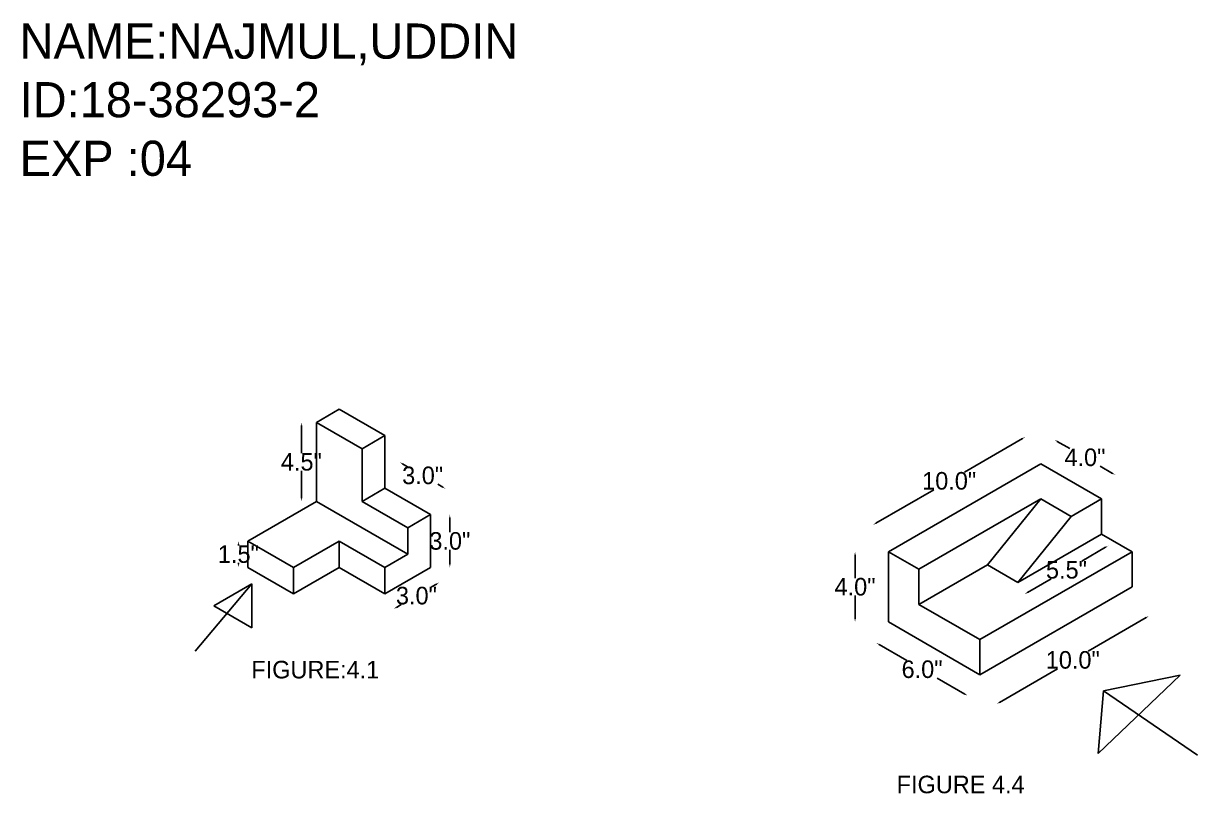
# Model space of a CAD drawing. Header units: inches. Extents: x -394 to 552, y -60 to 150.
# Drawn here: x 15.9 to 82.7, y 22.3 to 66.1 of the extents above; entities that cross this region are included whole.
import ezdxf

# ---------------------------------------------------------------- set-up
doc = ezdxf.new("R2010")
doc.units = ezdxf.units.IN
doc.header["$MEASUREMENT"] = 0
doc.dimstyles.get("Standard").update_dxf_attribs({"dimtxt": 1, "dimasz": 0.18, "dimexe": 0.18, "dimexo": 0.0625, "dimgap": 0, "dimtad": 0, "dimtih": 1, "dimtoh": 1, "dimdec": 1, "dimzin": 0, "dimdsep": 46, "dimlunit": 3, "dimtxsty": 'Standard', "dimcen": 0, "dimse1": 1, "dimse2": 1, "dimadec": 0, "dimazin": 0, "dimtfac": 1, "dimtdec": 1, "dimtofl": 0, "dimtmove": 0, "dimatfit": 3, "dimfxl": 1, "dimtolj": 1, "dimtzin": 0, "dimarcsym": 0})

# ---------------------------------------------------------------- blocks, each defined once
blk = doc.blocks.new('*D20')
at = {"color": 0, "lineweight": -2}
for p, q in [((39.363, 34.166), (39.086, 34.006)), ((37.077, 32.846), (37.354, 33.006))]:
    blk.add_line(p, q, dxfattribs=at)
at = {"color": 0}
for points in [[(39.348, 34.192), (39.378, 34.14), (39.519, 34.256)], [(37.062, 32.872), (37.092, 32.82), (36.921, 32.756)]]:
    blk.add_solid(points, dxfattribs=at)
at = {"layer": 'Defpoints', "color": 0}
for p in [(39.021, 35.119), (39.519, 34.256), (36.423, 33.619)]:
    blk.add_point(p, dxfattribs=at)
at = {"color": 0, "insert": (38.22, 33.506), "char_height": 1, "attachment_point": 5}
blk.add_mtext('\\A1;3.0"', dxfattribs=at)
blk = doc.blocks.new('*D21')
at = {"color": 0, "lineweight": -2}
for p, q in [((40.123, 37.939), (40.123, 37.119)), ((40.123, 35.299), (40.123, 36.119))]:
    blk.add_line(p, q, dxfattribs=at)
at = {"color": 0}
for points in [[(40.093, 37.939), (40.153, 37.939), (40.123, 38.119)], [(40.093, 35.299), (40.153, 35.299), (40.123, 35.119)]]:
    blk.add_solid(points, dxfattribs=at)
at = {"layer": 'Defpoints', "color": 0}
for p in [(39.021, 38.119), (40.123, 38.119), (39.021, 35.119)]:
    blk.add_point(p, dxfattribs=at)
at = {"color": 0, "insert": (40.123, 36.619), "char_height": 1, "attachment_point": 5}
blk.add_mtext('\\A1;3.0"', dxfattribs=at)
blk = doc.blocks.new('*D22')
at = {"color": 0, "lineweight": -2}
for p, q in [((28.088, 36.439), (28.088, 36.369)), ((28.088, 35.299), (28.088, 35.369))]:
    blk.add_line(p, q, dxfattribs=at)
at = {"color": 0}
for points in [[(28.058, 36.439), (28.118, 36.439), (28.088, 36.619)], [(28.058, 35.299), (28.118, 35.299), (28.088, 35.119)]]:
    blk.add_solid(points, dxfattribs=at)
at = {"layer": 'Defpoints', "color": 0}
for p in [(28.088, 36.619), (28.629, 36.619), (28.629, 35.119)]:
    blk.add_point(p, dxfattribs=at)
at = {"color": 0, "insert": (28.088, 35.869), "char_height": 1, "attachment_point": 5}
blk.add_mtext('\\A1;1.5"', dxfattribs=at)
blk = doc.blocks.new('*D23')
at = {"color": 0, "lineweight": -2}
for p, q in [((31.67, 43.189), (31.67, 41.619)), ((31.67, 39.049), (31.67, 40.619))]:
    blk.add_line(p, q, dxfattribs=at)
at = {"color": 0}
for points in [[(31.64, 43.189), (31.7, 43.189), (31.67, 43.369)], [(31.64, 39.049), (31.7, 39.049), (31.67, 38.869)]]:
    blk.add_solid(points, dxfattribs=at)
at = {"layer": 'Defpoints', "color": 0}
for p in [(31.67, 43.369), (32.526, 43.369), (32.526, 38.869)]:
    blk.add_point(p, dxfattribs=at)
at = {"color": 0, "insert": (31.67, 41.119), "char_height": 1, "attachment_point": 5}
blk.add_mtext('\\A1;4.5"', dxfattribs=at)
blk = doc.blocks.new('*D24')
at = {"color": 0, "lineweight": -2}
for p, q in [((37.432, 41.007), (37.709, 40.847)), ((39.718, 39.687), (39.441, 39.847))]:
    blk.add_line(p, q, dxfattribs=at)
at = {"color": 0}
for points in [[(37.447, 41.033), (37.417, 40.981), (37.276, 41.097)], [(39.733, 39.713), (39.703, 39.661), (39.874, 39.597)]]:
    blk.add_solid(points, dxfattribs=at)
at = {"layer": 'Defpoints', "color": 0}
for p in [(36.423, 39.619), (39.874, 39.597), (39.021, 38.119)]:
    blk.add_point(p, dxfattribs=at)
at = {"color": 0, "insert": (38.575, 40.347), "char_height": 1, "attachment_point": 5}
blk.add_mtext('\\A1;3.0"', dxfattribs=at)
blk = doc.blocks.new('*D45')
at = {"color": 0, "lineweight": -2}
for p, q in [((79.752, 32.26), (76.444, 30.35)), ((71.404, 27.44), (74.712, 29.35))]:
    blk.add_line(p, q, dxfattribs=at)
at = {"color": 0}
for points in [[(79.737, 32.286), (79.767, 32.234), (79.908, 32.35)], [(71.389, 27.466), (71.419, 27.414), (71.248, 27.35)]]:
    blk.add_solid(points, dxfattribs=at)
at = {"layer": 'Defpoints', "color": 0}
for p in [(78.948, 34.013), (79.908, 32.35), (70.288, 29.013)]:
    blk.add_point(p, dxfattribs=at)
at = {"color": 0, "insert": (75.578, 29.85), "char_height": 1, "attachment_point": 5}
blk.add_mtext('\\A1;10.0"', dxfattribs=at)
blk = doc.blocks.new('*D46')
at = {"color": 0, "lineweight": -2}
for p, q in [((64.557, 30.729), (66.134, 29.819)), ((69.442, 27.909), (67.866, 28.819))]:
    blk.add_line(p, q, dxfattribs=at)
at = {"color": 0}
for points in [[(64.572, 30.755), (64.542, 30.703), (64.402, 30.819)], [(69.457, 27.935), (69.427, 27.883), (69.598, 27.819)]]:
    blk.add_solid(points, dxfattribs=at)
at = {"layer": 'Defpoints', "color": 0}
for p in [(65.091, 32.013), (64.402, 30.819), (70.288, 29.013)]:
    blk.add_point(p, dxfattribs=at)
at = {"color": 0, "insert": (67, 29.319), "char_height": 1, "attachment_point": 5}
blk.add_mtext('\\A1;6.0"', dxfattribs=at)
blk = doc.blocks.new('*D47')
at = {"color": 0, "lineweight": -2}
for p, q in [((63.185, 35.833), (63.185, 34.513)), ((63.185, 32.193), (63.185, 33.513))]:
    blk.add_line(p, q, dxfattribs=at)
at = {"color": 0}
for points in [[(63.155, 35.833), (63.215, 35.833), (63.185, 36.013)], [(63.155, 32.193), (63.215, 32.193), (63.185, 32.013)]]:
    blk.add_solid(points, dxfattribs=at)
at = {"layer": 'Defpoints', "color": 0}
for p in [(63.185, 36.013), (65.091, 36.013), (65.091, 32.013)]:
    blk.add_point(p, dxfattribs=at)
at = {"color": 0, "insert": (63.185, 34.013), "char_height": 1, "attachment_point": 5}
blk.add_mtext('\\A1;4.0"', dxfattribs=at)
blk = doc.blocks.new('*D48')
at = {"color": 0, "lineweight": -2}
for p, q in [((74.694, 42.285), (75.404, 41.875)), ((77.846, 40.465), (77.136, 40.875))]:
    blk.add_line(p, q, dxfattribs=at)
at = {"color": 0}
for points in [[(74.709, 42.311), (74.679, 42.259), (74.538, 42.375)], [(77.861, 40.491), (77.831, 40.439), (78.002, 40.375)]]:
    blk.add_solid(points, dxfattribs=at)
at = {"layer": 'Defpoints', "color": 0}
for p in [(73.752, 41.013), (78.002, 40.375), (77.216, 39.013)]:
    blk.add_point(p, dxfattribs=at)
at = {"color": 0, "insert": (76.27, 41.375), "char_height": 1, "attachment_point": 5}
blk.add_mtext('\\A1;4.0"', dxfattribs=at)
blk = doc.blocks.new('*D49')
at = {"color": 0, "lineweight": -2}
for p, q in [((72.716, 42.447), (69.408, 40.537)), ((64.368, 37.627), (67.676, 39.537))]:
    blk.add_line(p, q, dxfattribs=at)
at = {"color": 0}
for points in [[(72.701, 42.473), (72.731, 42.421), (72.872, 42.537)], [(64.353, 37.653), (64.383, 37.601), (64.212, 37.537)]]:
    blk.add_solid(points, dxfattribs=at)
at = {"layer": 'Defpoints', "color": 0}
for p in [(72.872, 42.537), (73.752, 41.013), (65.091, 36.013)]:
    blk.add_point(p, dxfattribs=at)
at = {"color": 0, "insert": (68.542, 40.037), "char_height": 1, "attachment_point": 5}
blk.add_mtext('\\A1;10.0"', dxfattribs=at)
blk = doc.blocks.new('*D50')
at = {"color": 0, "lineweight": -2}
for p, q in [((77.443, 36.26), (76.083, 35.475)), ((72.992, 33.69), (74.351, 34.475))]:
    blk.add_line(p, q, dxfattribs=at)
at = {"color": 0}
for points in [[(77.428, 36.286), (77.458, 36.234), (77.599, 36.35)], [(72.977, 33.716), (73.007, 33.664), (72.836, 33.6)]]:
    blk.add_solid(points, dxfattribs=at)
at = {"layer": 'Defpoints', "color": 0}
for p in [(77.216, 37.013), (77.599, 36.35), (72.453, 34.263)]:
    blk.add_point(p, dxfattribs=at)
at = {"color": 0, "insert": (75.217, 34.975), "char_height": 1, "attachment_point": 5}
blk.add_mtext('\\A1;5.5"', dxfattribs=at)

msp = doc.modelspace()

# ---------------------------------------------------------------- linework, layer by layer
for p, q in [((32.526, 43.369), (33.825, 44.119)), ((33.825, 44.119), (36.423, 42.619)), ((32.526, 38.869), (32.526, 43.369)), ((35.124, 41.869), (32.526, 43.369)), ((36.423, 42.619), (35.124, 41.869)), ((36.423, 39.619), (36.423, 42.619)), ((35.124, 38.869), (35.124, 41.869)), ((65.091, 36.013), (73.752, 41.013)), ((73.752, 41.013), (77.216, 39.013)), ((35.124, 38.869), (36.423, 39.619)), ((36.423, 39.619), (39.021, 38.119)), ((28.629, 36.619), (32.526, 38.869)), ((37.722, 35.869), (32.526, 38.869)), ((37.722, 37.369), (35.124, 38.869)), ((66.823, 35.013), (73.752, 39.013)), ((70.721, 35.263), (73.752, 39.013)), ((73.752, 39.013), (75.484, 38.013)), ((77.216, 39.013), (75.484, 38.013)), ((77.216, 37.013), (77.216, 39.013)), ((39.021, 38.119), (37.722, 37.369)), ((39.021, 35.119), (39.021, 38.119)), ((72.453, 34.263), (75.484, 38.013)), ((37.722, 37.369), (37.722, 35.869)), ((77.216, 37.013), (72.453, 34.263)), ((78.948, 36.013), (77.216, 37.013)), ((28.629, 35.119), (28.629, 36.619)), ((28.629, 36.619), (31.227, 35.119)), ((33.825, 36.619), (31.227, 35.119)), ((33.825, 35.119), (33.825, 36.619)), ((33.825, 36.619), (36.423, 35.119)), ((37.722, 35.869), (36.423, 35.119)), ((65.091, 32.013), (65.091, 36.013)), ((65.091, 36.013), (66.823, 35.013)), ((78.948, 36.013), (70.288, 31.013)), ((78.948, 34.013), (78.948, 36.013)), ((31.227, 33.619), (28.629, 35.119)), ((31.227, 33.619), (33.825, 35.119)), ((31.227, 35.119), (31.227, 33.619)), ((36.423, 33.619), (33.825, 35.119)), ((36.423, 35.119), (36.423, 33.619)), ((36.423, 33.619), (39.021, 35.119)), ((66.823, 33.013), (70.721, 35.263)), ((66.823, 33.013), (66.823, 35.013)), ((70.721, 35.263), (72.453, 34.263)), ((25.635, 30.356), (28.849, 34.186)), ((28.849, 34.186), (26.684, 32.936)), ((28.849, 31.686), (28.849, 34.186)), ((70.288, 29.013), (78.948, 34.013)), ((26.684, 32.936), (28.849, 31.686)), ((70.288, 31.013), (66.823, 33.013)), ((70.288, 29.013), (65.091, 32.013)), ((70.288, 31.013), (70.288, 29.013)), ((77.024, 24.537), (81.685, 28.994)), ((81.685, 28.994), (77.321, 28.103)), ((77.321, 28.103), (77.024, 24.537)), ((77.321, 28.103), (82.677, 24.437)), ((82.677, 24.437), (77.321, 28.103))]:
    msp.add_line(p, q)

# ---------------------------------------------------------------- texts
at = {"attachment_point": 1}
for s, insert, char_height, width in [('NAME:NAJMUL,UDDIN\\PID:18-38293-2\\PEXP :04', (15.636, 66.062), 2, 54.45667), ('FIGURE:4.1', (28.823, 29.802), 1, 12.75613), ('FIGURE 4.4', (65.554, 23.268), 1, 33.45506)]:
    msp.add_mtext(s, dxfattribs=dict(at, insert=insert, char_height=char_height, width=width))

# ---------------------------------------------------------------- dimensions: what is measured, and where the dimension line sits
for p1, p2, distance, picture, middle in [((32.526, 38.869), (32.526, 43.369), 0.856, '*D23', (31.67, 41.119)), ((65.091, 36.013), (73.752, 41.013), 1.759, '*D49', (68.542, 40.037)), ((73.752, 41.013), (77.216, 39.013), 1.573, '*D48', (76.27, 41.375)), ((36.423, 39.619), (39.021, 38.119), 1.706, '*D24', (38.575, 40.347)), ((39.021, 35.119), (39.021, 38.119), -1.102, '*D21', (40.123, 36.619)), ((72.453, 34.263), (77.216, 37.013), -0.766, '*D50', (75.217, 34.975)), ((28.629, 35.119), (28.629, 36.619), 0.541, '*D22', (28.088, 35.869)), ((65.091, 32.013), (65.091, 36.013), 1.907, '*D47', (63.185, 34.013)), ((36.423, 33.619), (39.021, 35.119), -0.997, '*D20', (38.22, 33.506)), ((70.288, 29.013), (78.948, 34.013), -1.921, '*D45', (75.578, 29.85)), ((70.288, 29.013), (65.091, 32.013), 1.38, '*D46', (67, 29.319))]:
    dim = msp.add_aligned_dim(p1=p1, p2=p2, distance=distance, dimstyle='Standard')
    dim.commit()
    dim.dimension.update_dxf_attribs({"geometry": picture, "text_midpoint": middle})

doc.saveas('drawing.dxf')
